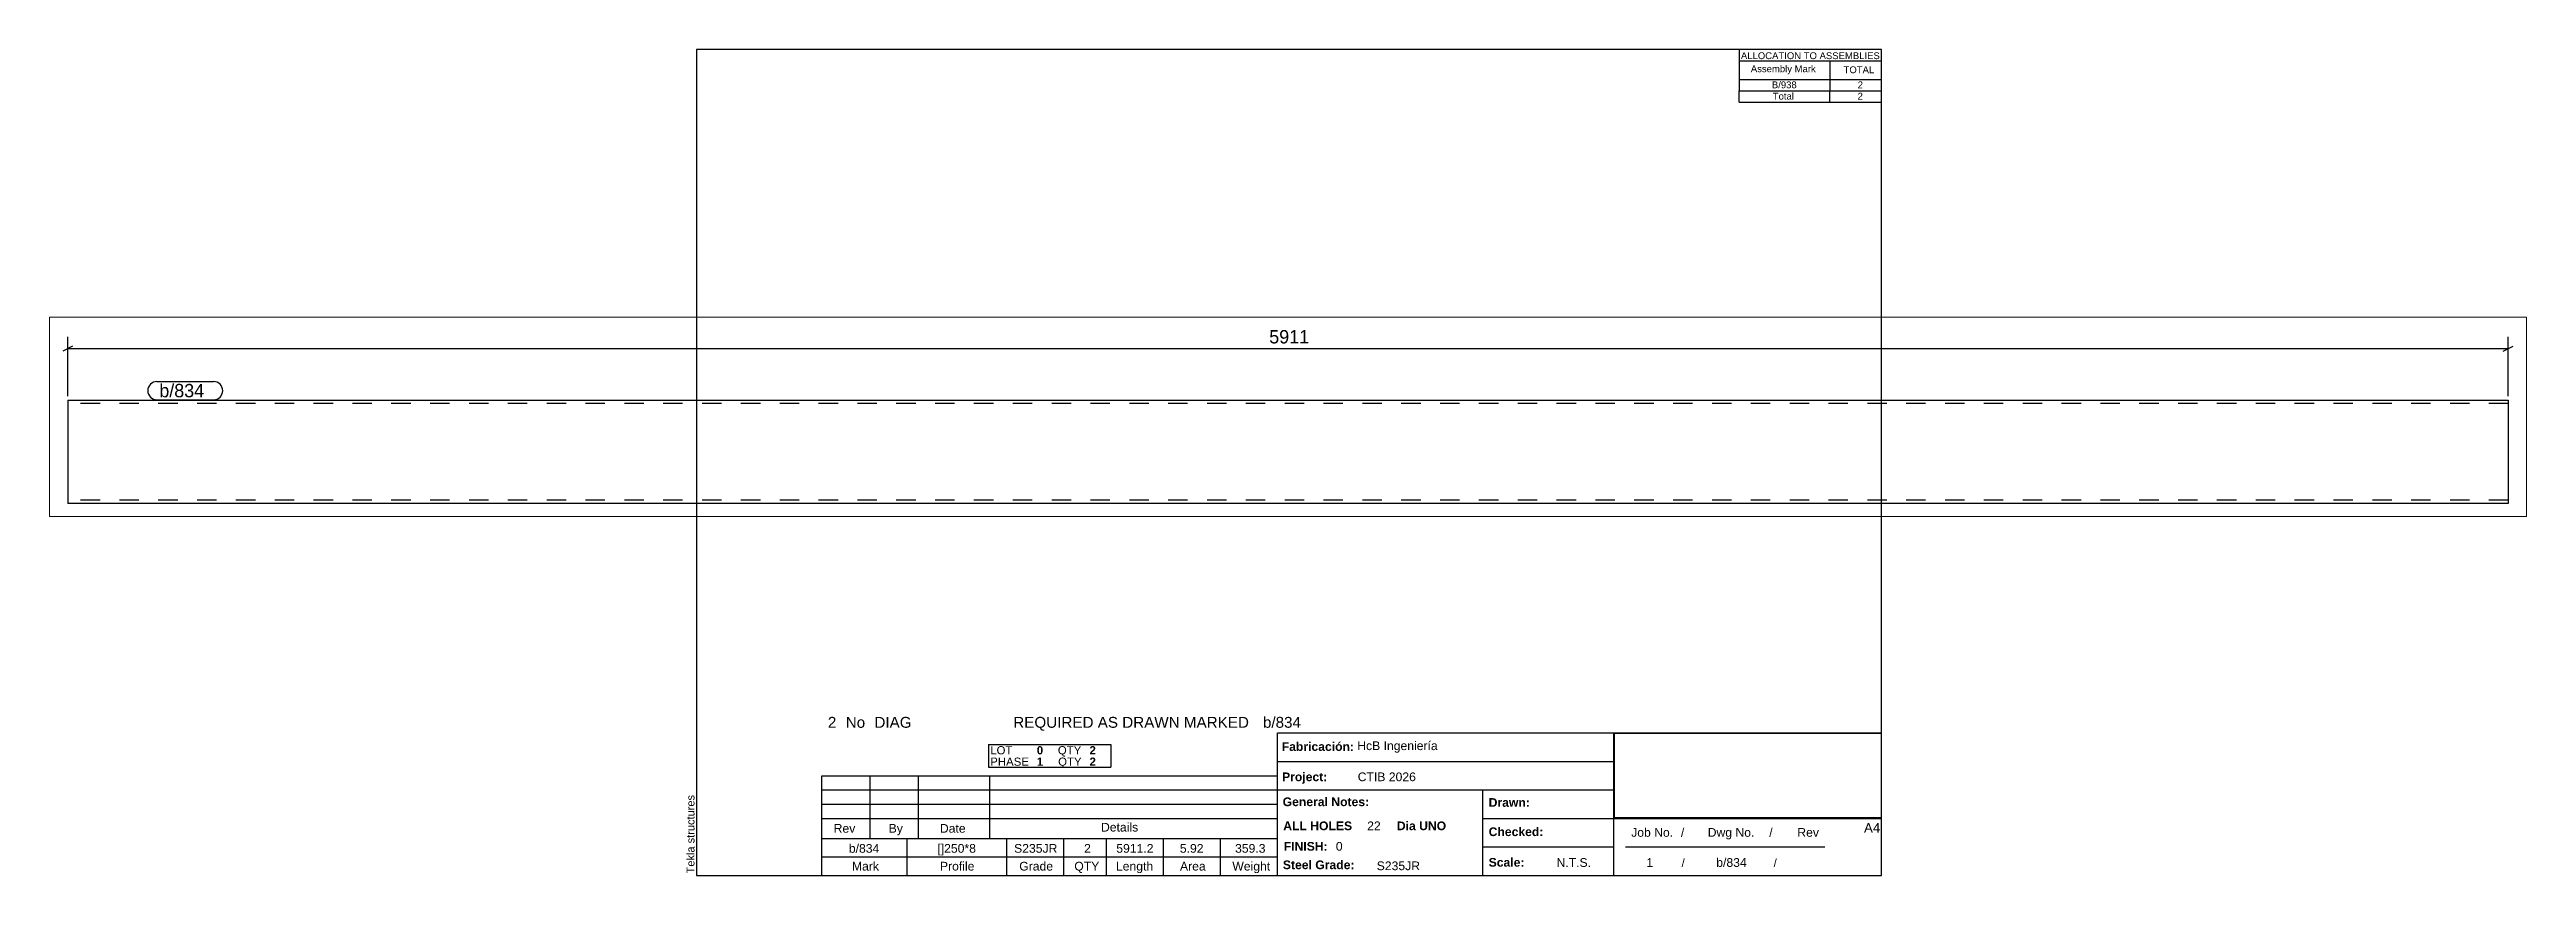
# Paper-space layout 'Layout1' of a CAD drawing. Header units: millimetres. Extents: x -152 to 448, y 5 to 205.
# The model-space entities are those that its viewports show. They can reach past a viewport. Long polylines and large blocks are cut down to what shows.
import ezdxf

# ---------------------------------------------------------------- set-up
doc = ezdxf.new("R2010")
doc.units = ezdxf.units.MM
doc.linetypes.add('DXK_LINE_DOT4', pattern=[0.9408, 0.4704, -0.4704])
doc.layers.add('Viewport layer', color=7, linetype='Continuous', plot=False)
doc.styles.add('Arial', font='ARIAL.TTF', dxfattribs={"height": 0.2})
doc.styles.add('Arial Bold', font='ARIALBD.TTF', dxfattribs={"height": 0.2})
doc.styles.add('Comic Sans MS', font='COMIC.TTF', dxfattribs={"height": 0.2})

msp = doc.modelspace()

# ---------------------------------------------------------------- linework, layer by layer
at = {"color": 8, "linetype": 'Continuous'}
for p, q in [((44, 292), (44, 435.4)), ((5955.2, 292), (5955.2, 435.4)), ((56, 413), (32, 401)), ((44, 407), (5955.2, 407)), ((5943.2, 401), (5967.2, 413))]:
    msp.add_line(p, q, dxfattribs=at)
at = {"color": 7, "linetype": 'Continuous'}
for p, q in [((44, 282), (44, 32)), ((44, 282), (5955.2, 282)), ((5955.2, 282), (5955.2, 32)), ((5955.2, 32), (44, 32))]:
    msp.add_line(p, q, dxfattribs=at)
at = {"color": 7, "linetype": 'DXK_LINE_DOT4'}
for p, q in [((5955.2, 274), (44, 274)), ((5955.2, 40), (44, 40))]:
    msp.add_line(p, q, dxfattribs=at)

# ---------------------------------------------------------------- next in the draw order: wipeouts: each hides what was drawn before it
at = {"color": 0}
for points in [[(3051.3, 413), (3051.3, 457.8), (2947.9, 457.8), (2947.9, 413)], [(391.4, 289), (391.4, 321), (266, 321), (266, 289)]]:
    msp.add_wipeout(points, dxfattribs=at)

# ---------------------------------------------------------------- next in the draw order: texts
at = {"color": 3, "style": 'Comic Sans MS'}
msp.add_text('5911', height=32.38, dxfattribs=at).set_placement((2954.3, 419.4))

# ---------------------------------------------------------------- next in the draw order: wipeouts: each hides what was drawn before it
at = {"color": 0}
msp.add_wipeout([(391.4, 289), (391.4, 321), (266, 321), (266, 289)], dxfattribs=at)

# ---------------------------------------------------------------- next in the draw order: linework, layer by layer
at = {"color": 7, "linetype": 'Continuous'}
for p, q in [((260, 327), (397.4, 327)), ((260, 283), (397.4, 283))]:
    msp.add_line(p, q, dxfattribs=at)
for centre, start, end in [((260, 305), 90, 270), ((397.4, 305), 270, 90)]:
    msp.add_arc(centre, 22, start, end, dxfattribs=at)

# ---------------------------------------------------------------- next in the draw order: texts
at = {"color": 3, "style": 'Comic Sans MS'}
msp.add_text('b/834', height=32.38, dxfattribs=at).set_placement((266, 289))

psp = doc.layouts.get("Layout1")

# ---------------------------------------------------------------- linework, layer by layer
at = {"color": 5, "linetype": 'Continuous'}
for p, q in [((292, 205), (5, 205)), ((5, 205), (5, 5)), ((292, 5), (292, 205)), ((5, 5), (292, 5))]:
    psp.add_line(p, q, dxfattribs=at)
at = {"color": 7, "linetype": 'Continuous'}
for p, q in [((257.51, 205), (257.51, 197.75)), ((257.57, 202.24), (292, 202.24)), ((279.49, 202.24), (279.49, 197.75)), ((257.51, 197.75), (257.51, 195)), ((257.51, 192.23), (257.51, 194.99)), ((257.51, 192.23), (292, 192.23)), ((257.54, 194.99), (292, 194.99)), ((257.57, 197.75), (292, 197.75)), ((279.49, 197.75), (279.49, 195)), ((279.49, 192.23), (279.49, 194.99)), ((75.68, 36.74), (105.35, 36.74)), ((75.68, 36.74), (75.68, 33.98)), ((105.35, 36.74), (105.35, 33.98)), ((145.72, 5), (145.72, 39.5)), ((145.75, 39.5), (292, 39.5)), ((227.14, 5), (227.14, 39.5)), ((75.68, 33.98), (75.68, 31.22)), ((75.68, 31.22), (105.35, 31.22)), ((105.35, 33.98), (105.35, 31.22)), ((145.72, 32.6), (227.14, 32.6)), ((35.31, 13.97), (35.31, 29.15)), ((35.31, 29.15), (145.71, 29.15)), ((35.31, 25.7), (145.71, 25.7)), ((47.04, 13.97), (47.04, 29.15)), ((58.77, 13.97), (58.77, 29.15)), ((76.02, 13.97), (76.02, 29.15)), ((145.71, 13.97), (145.71, 29.15)), ((145.72, 25.7), (227.14, 25.7)), ((195.4, 5), (195.4, 25.7)), ((35.31, 22.25), (145.71, 22.25)), ((35.31, 18.8), (145.71, 18.8)), ((195.4, 18.8), (292, 18.8)), ((35.31, 13.96), (145.71, 13.97)), ((35.31, 9.49), (35.31, 13.96)), ((56.01, 9.49), (56.01, 13.97)), ((80.16, 9.49), (80.16, 13.97)), ((93.96, 9.49), (93.96, 13.97)), ((104.31, 9.49), (104.31, 13.97)), ((118.11, 9.49), (118.11, 13.97)), ((131.91, 9.49), (131.91, 13.97)), ((35.31, 9.48), (145.72, 9.49)), ((35.31, 5), (35.31, 9.48)), ((56.01, 5), (56.01, 9.48)), ((80.16, 5), (80.16, 9.48)), ((93.96, 5), (93.96, 9.48)), ((104.31, 5), (104.31, 9.48)), ((118.11, 5), (118.11, 9.48)), ((131.91, 5), (131.91, 9.48)), ((195.4, 11.9), (227.14, 11.9)), ((229.99, 11.92), (278.29, 11.92))]:
    psp.add_line(p, q, dxfattribs=at)
at = {"color": 2, "linetype": 'Continuous'}
for p, q in [((227.28, 39.46), (291.86, 39.46)), ((227.29, 19.02), (227.29, 39.46)), ((291.96, 19.03), (291.96, 39.47)), ((227.28, 19.03), (291.86, 19.03))]:
    psp.add_line(p, q, dxfattribs=at)

# ---------------------------------------------------------------- texts
at = {"color": 7}
for s, height, style, p in [('ALLOCATION TO ASSEMBLIES', 1.6475, 'Arial', (257.95, 202.68)), ('Assembly Mark', 1.6475, 'Arial', (260.35, 199.52)), ('TOTAL', 1.648, 'Arial', (282.81, 199.28)), ('2', 2.64, 'Arial', (36.8, 40.76)), ('No', 2.636, 'Arial', (41.13, 40.76)), ('DIAG', 2.636, 'Arial', (48.08, 40.76)), ('REQUIRED AS DRAWN MARKED', 2.636, 'Arial', (81.71, 40.76)), ('b/834', 2.636, 'Arial', (142.18, 40.76)), ('b/834', 2.109, 'Arial', (41.89, 10.5)), ('[]250*8', 2.109, 'Arial', (63.33, 10.5)), ('S235JR', 2.109, 'Arial', (81.91, 10.5)), ('2', 2.11, 'Arial', (98.86, 10.5)), ('5911.2', 2.109, 'Arial', (106.66, 10.5)), ('5.92', 2.109, 'Arial', (122.06, 10.5)), ('359.3', 2.109, 'Arial', (135.43, 10.5)), ('FINISH:', 2.107, 'Arial Bold', (147.22, 11)), ('0', 2.11, 'Arial', (159.84, 11))]:
    psp.add_text(s, height=height, dxfattribs=dict(at, style=style)).set_placement(p)
at = {"color": 7, "linetype": 'Continuous'}
for s, height, style, p in [('B/938', 1.648, 'Arial', (265.45, 195.63)), ('Total', 1.648, 'Arial', (265.67, 192.88)), ('2', 1.65, 'Arial', (286.21, 192.88)), ('2', 1.65, 'Arial', (286.23, 195.63)), ('LOT', 1.977, 'Arial', (76.13, 34.33)), ('0', 1.98, 'Arial Bold', (87.41, 34.33)), ('QTY', 1.977, 'Arial', (92.51, 34.33)), ('2', 1.98, 'Arial Bold', (100.18, 34.33)), ('Fabricación:', 2.1074, 'Arial Bold', (146.73, 35.16)), ('HcB Ingeniería', 2.1088, 'Arial', (165.02, 35.36)), ('PHASE', 1.977, 'Arial', (76.13, 31.57)), ('1', 1.98, 'Arial Bold', (87.41, 31.57)), ('QTY', 1.977, 'Arial', (92.58, 31.57)), ('2', 1.98, 'Arial Bold', (100.18, 31.57)), ('Project:', 2.107, 'Arial Bold', (146.81, 27.83)), ('General Notes:', 2.1074, 'Arial Bold', (146.96, 21.78)), ('CTIB 2026', 2.109, 'Arial', (165.14, 27.83)), ('ALL HOLES', 2.107, 'Arial Bold', (147.1, 15.96)), ('22', 2.109, 'Arial', (167.43, 15.96)), ('Dia UNO', 2.107, 'Arial Bold', (174.62, 15.96)), ('Drawn:', 2.107, 'Arial Bold', (196.85, 21.62)), ('Rev', 2.109, 'Arial', (38.21, 15.35)), ('By', 2.109, 'Arial', (51.53, 15.35)), ('Date', 2.109, 'Arial', (63.94, 15.35)), ('Details', 2.109, 'Arial', (102.96, 15.63)), ('Checked:', 2.107, 'Arial Bold', (196.85, 14.53)), ('Job No.', 2.109, 'Arial', (231.37, 14.37)), ('/', 2.11, 'Arial', (243.42, 14.37)), ('Dwg No.', 2.109, 'Arial', (249.91, 14.37)), ('/', 2.11, 'Arial', (264.81, 14.37)), ('Rev', 2.109, 'Arial', (271.61, 14.37)), ('A4', 2.307, 'Arial', (287.76, 15.38)), ('Mark', 2.109, 'Arial', (42.64, 6.19)), ('Profile', 2.109, 'Arial', (63.95, 6.19)), ('Grade', 2.109, 'Arial', (83.16, 6.19)), ('QTY', 2.109, 'Arial', (96.49, 6.19)), ('Length', 2.109, 'Arial', (106.58, 6.19)), ('Area', 2.109, 'Arial', (122.09, 6.19)), ('Weight', 2.109, 'Arial', (134.77, 6.19)), ('Steel Grade:', 2.1074, 'Arial Bold', (147.01, 6.52)), ('S235JR', 2.109, 'Arial', (169.74, 6.28)), ('Scale:', 2.107, 'Arial Bold', (196.85, 7.13)), ('N.T.S.', 2.109, 'Arial', (213.29, 7.08)), ('1', 2.11, 'Arial', (235.04, 7.08)), ('/', 1.98, 'Arial', (243.58, 7.08)), ('b/834', 2.109, 'Arial', (251.98, 7.08)), ('/', 1.98, 'Arial', (265.88, 7.08))]:
    psp.add_text(s, height=height, dxfattribs=dict(at, style=style)).set_placement(p)
at = {"color": 174, "linetype": 'Continuous', "style": 'Arial'}
psp.add_text('Tekla structures', height=1.9102, rotation=90, dxfattribs=at).set_placement((4.5, 5.5))

# ---------------------------------------------------------------- viewports
at = {"layer": 'Viewport layer', "view_target_point": (2999.61, 241.7)}
psp.add_viewport(center=(148.25, 116.06), size=(599.92, 48.34), view_center_point=(0, 0), view_height=483.4, dxfattribs=at)

doc.saveas('drawing.dxf')
